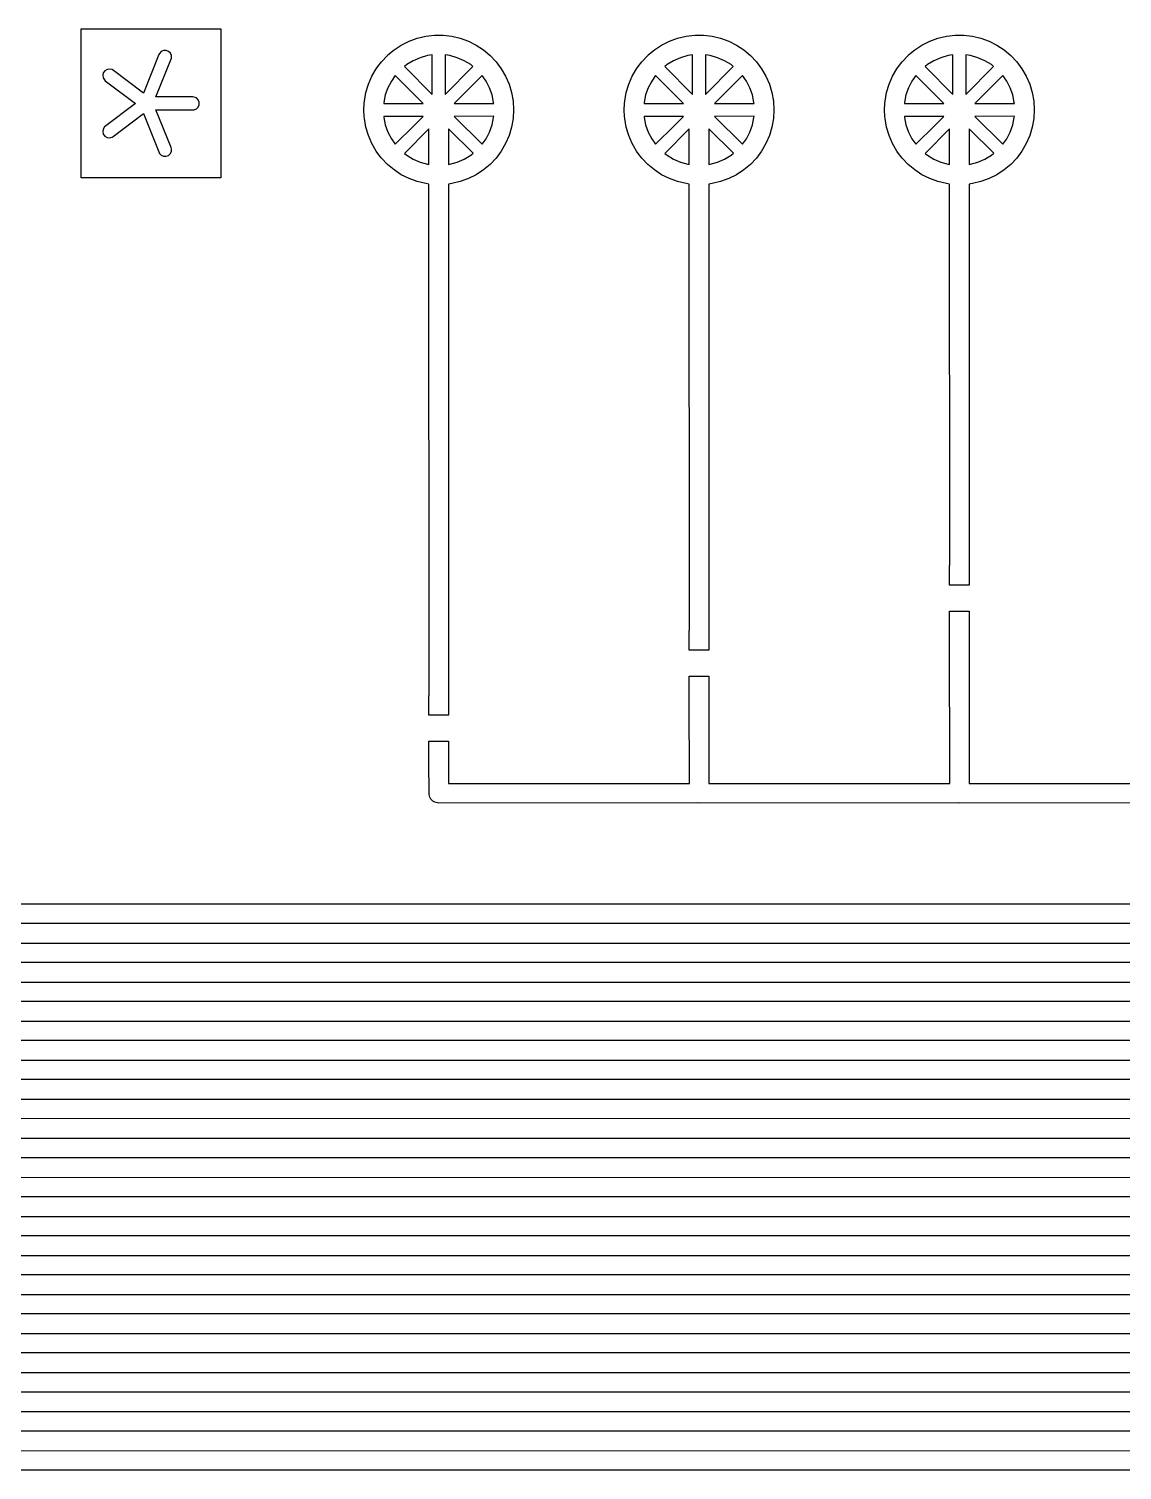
# Model space of a CAD drawing. Extents: x 3.6 to 38.5, y -23.2 to -2.8.
# Drawn here: x 21.03 to 29.43, y -13.85 to -2.78 of the extents above; entities that cross this region are included whole.
import ezdxf

# ---------------------------------------------------------------- set-up
doc = ezdxf.new("R2010")
doc.units = 0
doc.layers.add('BLACK', color=7, linetype='CONTINUOUS')

msp = doc.modelspace()

# ---------------------------------------------------------------- linework, layer by layer
at = {"layer": 'BLACK', "linetype": 'CONTINUOUS'}
for p, q in [((21.426821, -3.922965), (21.426821, -2.777035)), ((21.426821, -2.777035), (22.501977, -2.777035)), ((22.501977, -2.777035), (22.501977, -3.922965)), ((23.8875, -2.902035), (23.947254, -2.872026)), ((23.947254, -2.872026), (24.010088, -2.849156)), ((24.010088, -2.849156), (24.075152, -2.833736)), ((24.075152, -2.833736), (24.141567, -2.825973)), ((24.141567, -2.825973), (24.208433, -2.825973)), ((24.208433, -2.825973), (24.274848, -2.833736)), ((24.274848, -2.833736), (24.339912, -2.849156)), ((24.339912, -2.849156), (24.402746, -2.872026)), ((24.402746, -2.872026), (24.4625, -2.902035)), ((25.8875, -2.902035), (25.947254, -2.872026)), ((25.947254, -2.872026), (26.010088, -2.849156)), ((26.010088, -2.849156), (26.075152, -2.833736)), ((26.075152, -2.833736), (26.141567, -2.825973)), ((26.141567, -2.825973), (26.208433, -2.825973)), ((26.208433, -2.825973), (26.274848, -2.833736)), ((26.274848, -2.833736), (26.339912, -2.849156)), ((26.339912, -2.849156), (26.402746, -2.872026)), ((26.402746, -2.872026), (26.4625, -2.902035)), ((27.8875, -2.902035), (27.947254, -2.872026)), ((27.947254, -2.872026), (28.010088, -2.849156)), ((28.010088, -2.849156), (28.075152, -2.833736)), ((28.075152, -2.833736), (28.141567, -2.825973)), ((28.141567, -2.825973), (28.208433, -2.825973)), ((28.208433, -2.825973), (28.274848, -2.833736)), ((28.274848, -2.833736), (28.339912, -2.849156)), ((28.339912, -2.849156), (28.402746, -2.872026)), ((28.402746, -2.872026), (28.4625, -2.902035)), ((22.025561, -2.974287), (21.907515, -3.271501)), ((22.030076, -2.965587), (22.025561, -2.974287)), ((22.043702, -2.951625), (22.030076, -2.965587)), ((22.061633, -2.94394), (22.043702, -2.951625)), ((22.08114, -2.943702), (22.061633, -2.94394)), ((22.099255, -2.950948), (22.08114, -2.943702)), ((22.113217, -2.964574), (22.099255, -2.950948)), ((22.120902, -2.982504), (22.113217, -2.964574)), ((22.12114, -3.002012), (22.120902, -2.982504)), ((23.734524, -3.030397), (23.780411, -2.98176)), ((23.780411, -2.98176), (23.785182, -2.977757)), ((23.785182, -2.977757), (23.831634, -2.938779)), ((23.831634, -2.938779), (23.8875, -2.902035)), ((24.088329, -2.982917), (24.032344, -2.998603)), ((24.125075, -2.977867), (24.088329, -2.982917)), ((24.125363, -3.280513), (24.125075, -2.977867)), ((24.261671, -2.982917), (24.224122, -2.977757)), ((24.224122, -2.977757), (24.22441, -3.280362)), ((24.317656, -2.998603), (24.261671, -2.982917)), ((24.4625, -2.902035), (24.518366, -2.938779)), ((24.518366, -2.938779), (24.569589, -2.98176)), ((24.569589, -2.98176), (24.615476, -3.030397)), ((25.734524, -3.030397), (25.780411, -2.98176)), ((25.780411, -2.98176), (25.785182, -2.977757)), ((25.785182, -2.977757), (25.831634, -2.938779)), ((25.831634, -2.938779), (25.8875, -2.902035)), ((26.088329, -2.982917), (26.032344, -2.998603)), ((26.125075, -2.977867), (26.088329, -2.982917)), ((26.125363, -3.280513), (26.125075, -2.977867)), ((26.261671, -2.982917), (26.224122, -2.977757)), ((26.224122, -2.977757), (26.22441, -3.280362)), ((26.317656, -2.998603), (26.261671, -2.982917)), ((26.4625, -2.902035), (26.518366, -2.938779)), ((26.518366, -2.938779), (26.569589, -2.98176)), ((26.569589, -2.98176), (26.615476, -3.030397)), ((27.734524, -3.030397), (27.780411, -2.98176)), ((27.780411, -2.98176), (27.785182, -2.977757)), ((27.785182, -2.977757), (27.831634, -2.938779)), ((27.831634, -2.938779), (27.8875, -2.902035)), ((28.088329, -2.982917), (28.032344, -2.998603)), ((28.125075, -2.977867), (28.088329, -2.982917)), ((28.125363, -3.280513), (28.125075, -2.977867)), ((28.261671, -2.982917), (28.224122, -2.977757)), ((28.224122, -2.977757), (28.22441, -3.280362)), ((28.317656, -2.998603), (28.261671, -2.982917)), ((28.4625, -2.902035), (28.518366, -2.938779)), ((28.518366, -2.938779), (28.569589, -2.98176)), ((28.569589, -2.98176), (28.615476, -3.030397)), ((21.610036, -3.098487), (21.59833, -3.114095)), ((21.626823, -3.088547), (21.610036, -3.098487)), ((21.646135, -3.085788), (21.626823, -3.088547)), ((21.665033, -3.09063), (21.646135, -3.085788)), ((21.907515, -3.271501), (21.665033, -3.09063)), ((22.002491, -3.300743), (22.12114, -3.002012)), ((23.661161, -3.14194), (23.694595, -3.084032)), ((23.694595, -3.084032), (23.707441, -3.066777)), ((23.707441, -3.066777), (23.734524, -3.030397)), ((23.929338, -3.051977), (23.911148, -3.066777)), ((23.911148, -3.066777), (24.125363, -3.280513)), ((23.979016, -3.021767), (23.929338, -3.051977)), ((24.032344, -2.998603), (23.979016, -3.021767)), ((24.22441, -3.280362), (24.438116, -3.066178)), ((24.370984, -3.021767), (24.317656, -2.998603)), ((24.420662, -3.051977), (24.370984, -3.021767)), ((24.438116, -3.066178), (24.420662, -3.051977)), ((24.615476, -3.030397), (24.655405, -3.084032)), ((24.655405, -3.084032), (24.688839, -3.14194)), ((25.661161, -3.14194), (25.694595, -3.084032)), ((25.694595, -3.084032), (25.707441, -3.066777)), ((25.707441, -3.066777), (25.734524, -3.030397)), ((25.929338, -3.051977), (25.911148, -3.066777)), ((25.911148, -3.066777), (26.125363, -3.280513)), ((25.979016, -3.021767), (25.929338, -3.051977)), ((26.032344, -2.998603), (25.979016, -3.021767)), ((26.22441, -3.280362), (26.438116, -3.066178)), ((26.370984, -3.021767), (26.317656, -2.998603)), ((26.420662, -3.051977), (26.370984, -3.021767)), ((26.438116, -3.066178), (26.420662, -3.051977)), ((26.615476, -3.030397), (26.655405, -3.084032)), ((26.655405, -3.084032), (26.688839, -3.14194)), ((27.661161, -3.14194), (27.694595, -3.084032)), ((27.694595, -3.084032), (27.707441, -3.066777)), ((27.707441, -3.066777), (27.734524, -3.030397)), ((27.929338, -3.051977), (27.911148, -3.066777)), ((27.911148, -3.066777), (28.125363, -3.280513)), ((27.979016, -3.021767), (27.929338, -3.051977)), ((28.032344, -2.998603), (27.979016, -3.021767)), ((28.22441, -3.280362), (28.438116, -3.066178)), ((28.370984, -3.021767), (28.317656, -2.998603)), ((28.420662, -3.051977), (28.370984, -3.021767)), ((28.438116, -3.066178), (28.420662, -3.051977)), ((28.615476, -3.030397), (28.655405, -3.084032)), ((28.655405, -3.084032), (28.688839, -3.14194)), ((21.59833, -3.114095), (21.593488, -3.132993)), ((21.593488, -3.132993), (21.596247, -3.152305)), ((21.596247, -3.152305), (21.606187, -3.169092)), ((21.606187, -3.169092), (21.613414, -3.175714)), ((21.613414, -3.175714), (21.846573, -3.349631)), ((23.615499, -3.267396), (23.634677, -3.203338)), ((23.634677, -3.203338), (23.661161, -3.14194)), ((23.811023, -3.178661), (23.784274, -3.230284)), ((23.840788, -3.136495), (23.811023, -3.178661)), ((24.055134, -3.350363), (23.840788, -3.136495)), ((24.508659, -3.135711), (24.294487, -3.350363)), ((24.538977, -3.178661), (24.508659, -3.135711)), ((24.565726, -3.230284), (24.538977, -3.178661)), ((24.688839, -3.14194), (24.715323, -3.203338)), ((24.715323, -3.203338), (24.734501, -3.267396)), ((25.615499, -3.267396), (25.634677, -3.203338)), ((25.634677, -3.203338), (25.661161, -3.14194)), ((25.811023, -3.178661), (25.784274, -3.230284)), ((25.840788, -3.136495), (25.811023, -3.178661)), ((26.055134, -3.350363), (25.840788, -3.136495)), ((26.508659, -3.135711), (26.294487, -3.350363)), ((26.538977, -3.178661), (26.508659, -3.135711)), ((26.565726, -3.230284), (26.538977, -3.178661)), ((26.688839, -3.14194), (26.715323, -3.203338)), ((26.715323, -3.203338), (26.734501, -3.267396)), ((27.615499, -3.267396), (27.634677, -3.203338)), ((27.634677, -3.203338), (27.661161, -3.14194)), ((27.811023, -3.178661), (27.784274, -3.230284)), ((27.840788, -3.136495), (27.811023, -3.178661)), ((28.055134, -3.350363), (27.840788, -3.136495)), ((28.508659, -3.135711), (28.294487, -3.350363)), ((28.538977, -3.178661), (28.508659, -3.135711)), ((28.565726, -3.230284), (28.538977, -3.178661)), ((28.688839, -3.14194), (28.715323, -3.203338)), ((28.715323, -3.203338), (28.734501, -3.267396)), ((22.286271, -3.3), (22.002491, -3.300743)), ((22.296026, -3.300961), (22.286271, -3.3)), ((22.31405, -3.308427), (22.296026, -3.300961)), ((22.327844, -3.322221), (22.31405, -3.308427)), ((23.603888, -3.333247), (23.615499, -3.267396)), ((23.764804, -3.285068), (23.752975, -3.341994)), ((23.784274, -3.230284), (23.764804, -3.285068)), ((24.585196, -3.285068), (24.565726, -3.230284)), ((24.597025, -3.341994), (24.585196, -3.285068)), ((24.734501, -3.267396), (24.746112, -3.333247)), ((25.603888, -3.333247), (25.615499, -3.267396)), ((25.764804, -3.285068), (25.752975, -3.341994)), ((25.784274, -3.230284), (25.764804, -3.285068)), ((26.585196, -3.285068), (26.565726, -3.230284)), ((26.597025, -3.341994), (26.585196, -3.285068)), ((26.734501, -3.267396), (26.746112, -3.333247)), ((27.603888, -3.333247), (27.615499, -3.267396)), ((27.764804, -3.285068), (27.752975, -3.341994)), ((27.784274, -3.230284), (27.764804, -3.285068)), ((28.585196, -3.285068), (28.565726, -3.230284)), ((28.597025, -3.341994), (28.585196, -3.285068)), ((28.734501, -3.267396), (28.746112, -3.333247)), ((21.846573, -3.349631), (21.606187, -3.530908)), ((21.673414, -3.604286), (21.906769, -3.428312)), ((21.906769, -3.428312), (22.030076, -3.734413)), ((22.002086, -3.399808), (22.296026, -3.399039)), ((22.118409, -3.688574), (22.002086, -3.399808)), ((22.296026, -3.399039), (22.31405, -3.391573)), ((22.31405, -3.391573), (22.327844, -3.377779)), ((22.33531, -3.340245), (22.327844, -3.322221)), ((22.327844, -3.377779), (22.33531, -3.359755)), ((22.33531, -3.359755), (22.33531, -3.340245)), ((23.6, -3.4), (23.602861, -3.350879)), ((23.602878, -3.44941), (23.6, -3.4)), ((23.602861, -3.350879), (23.603888, -3.333247)), ((23.752975, -3.341994), (23.752368, -3.350879)), ((23.752368, -3.350879), (24.055362, -3.35059)), ((24.055362, -3.35059), (24.055134, -3.350363)), ((24.294487, -3.350363), (24.597577, -3.350074)), ((24.597577, -3.350074), (24.597025, -3.341994)), ((24.746112, -3.333247), (24.75, -3.4)), ((24.75, -3.4), (24.746112, -3.466753)), ((25.6, -3.4), (25.602861, -3.350879)), ((25.602878, -3.44941), (25.6, -3.4)), ((25.602861, -3.350879), (25.603888, -3.333247)), ((25.752975, -3.341994), (25.752368, -3.350879)), ((25.752368, -3.350879), (26.055362, -3.35059)), ((26.055362, -3.35059), (26.055134, -3.350363)), ((26.294487, -3.350363), (26.597577, -3.350074)), ((26.597577, -3.350074), (26.597025, -3.341994)), ((26.746112, -3.333247), (26.75, -3.4)), ((26.75, -3.4), (26.746112, -3.466753)), ((27.6, -3.4), (27.602861, -3.350879)), ((27.602878, -3.44941), (27.6, -3.4)), ((27.602861, -3.350879), (27.603888, -3.333247)), ((27.752975, -3.341994), (27.752368, -3.350879)), ((27.752368, -3.350879), (28.055362, -3.35059)), ((28.055362, -3.35059), (28.055134, -3.350363)), ((28.294487, -3.350363), (28.597577, -3.350074)), ((28.597577, -3.350074), (28.597025, -3.341994)), ((28.746112, -3.333247), (28.75, -3.4)), ((28.75, -3.4), (28.746112, -3.466753)), ((21.606187, -3.530908), (21.596247, -3.547695)), ((23.602908, -3.449926), (23.602878, -3.44941)), ((23.603888, -3.466753), (23.602908, -3.449926)), ((23.615499, -3.532604), (23.603888, -3.466753)), ((23.634677, -3.596662), (23.615499, -3.532604)), ((24.055513, -3.449637), (23.752423, -3.449926)), ((23.752423, -3.449926), (23.752975, -3.458006)), ((23.752975, -3.458006), (23.764804, -3.514932)), ((23.764804, -3.514932), (23.784274, -3.569716)), ((23.841341, -3.664289), (23.985819, -3.519487)), ((23.985819, -3.519487), (24.055513, -3.449637)), ((24.597632, -3.449121), (24.294638, -3.44941)), ((24.294638, -3.44941), (24.509212, -3.663505)), ((24.565726, -3.569716), (24.585196, -3.514932)), ((24.585196, -3.514932), (24.597025, -3.458006)), ((24.597025, -3.458006), (24.597632, -3.449121)), ((24.734501, -3.532604), (24.715323, -3.596662)), ((24.746112, -3.466753), (24.734501, -3.532604)), ((25.602908, -3.449926), (25.602878, -3.44941)), ((25.603888, -3.466753), (25.602908, -3.449926)), ((25.615499, -3.532604), (25.603888, -3.466753)), ((25.634677, -3.596662), (25.615499, -3.532604)), ((26.055513, -3.449637), (25.752423, -3.449926)), ((25.752423, -3.449926), (25.752975, -3.458006)), ((25.752975, -3.458006), (25.764804, -3.514932)), ((25.764804, -3.514932), (25.784274, -3.569716)), ((25.841341, -3.664289), (25.985819, -3.519487)), ((25.985819, -3.519487), (26.055513, -3.449637)), ((26.597632, -3.449121), (26.294638, -3.44941)), ((26.294638, -3.44941), (26.509212, -3.663505)), ((26.565726, -3.569716), (26.585196, -3.514932)), ((26.585196, -3.514932), (26.597025, -3.458006)), ((26.597025, -3.458006), (26.597632, -3.449121)), ((26.734501, -3.532604), (26.715323, -3.596662)), ((26.746112, -3.466753), (26.734501, -3.532604)), ((27.602908, -3.449926), (27.602878, -3.44941)), ((27.603888, -3.466753), (27.602908, -3.449926)), ((27.615499, -3.532604), (27.603888, -3.466753)), ((27.634677, -3.596662), (27.615499, -3.532604)), ((28.055513, -3.449637), (27.752423, -3.449926)), ((27.752423, -3.449926), (27.752975, -3.458006)), ((27.752975, -3.458006), (27.764804, -3.514932)), ((27.764804, -3.514932), (27.784274, -3.569716)), ((27.841341, -3.664289), (27.985819, -3.519487)), ((27.985819, -3.519487), (28.055513, -3.449637)), ((28.597632, -3.449121), (28.294638, -3.44941)), ((28.294638, -3.44941), (28.509212, -3.663505)), ((28.565726, -3.569716), (28.585196, -3.514932)), ((28.585196, -3.514932), (28.597025, -3.458006)), ((28.597025, -3.458006), (28.597632, -3.449121)), ((28.734501, -3.532604), (28.715323, -3.596662)), ((28.746112, -3.466753), (28.734501, -3.532604)), ((21.596247, -3.547695), (21.593488, -3.567007)), ((21.593488, -3.567007), (21.59833, -3.585905)), ((21.59833, -3.585905), (21.610036, -3.601513)), ((21.610036, -3.601513), (21.626823, -3.611453)), ((21.626823, -3.611453), (21.646135, -3.614212)), ((21.646135, -3.614212), (21.665033, -3.60937)), ((21.665033, -3.60937), (21.673414, -3.604286)), ((23.661161, -3.65806), (23.634677, -3.596662)), ((23.784274, -3.569716), (23.811023, -3.621339)), ((23.811023, -3.621339), (23.841341, -3.664289)), ((24.10002, -3.545264), (23.911884, -3.733822)), ((24.100058, -3.818694), (24.10002, -3.545264)), ((24.438852, -3.733223), (24.249379, -3.544174)), ((24.249379, -3.544174), (24.249418, -3.818766)), ((24.509212, -3.663505), (24.538977, -3.621339)), ((24.538977, -3.621339), (24.565726, -3.569716)), ((24.715323, -3.596662), (24.688839, -3.65806)), ((25.661161, -3.65806), (25.634677, -3.596662)), ((25.784274, -3.569716), (25.811023, -3.621339)), ((25.811023, -3.621339), (25.841341, -3.664289)), ((26.100022, -3.545262), (25.911884, -3.733822)), ((26.100065, -3.818695), (26.100022, -3.545262)), ((26.438852, -3.733223), (26.249382, -3.544176)), ((26.249382, -3.544176), (26.249425, -3.818765)), ((26.509212, -3.663505), (26.538977, -3.621339)), ((26.538977, -3.621339), (26.565726, -3.569716)), ((26.715323, -3.596662), (26.688839, -3.65806)), ((27.661161, -3.65806), (27.634677, -3.596662)), ((27.784274, -3.569716), (27.811023, -3.621339)), ((27.811023, -3.621339), (27.841341, -3.664289)), ((28.100026, -3.545259), (27.911884, -3.733822)), ((28.100074, -3.818697), (28.100026, -3.545259)), ((28.438852, -3.733223), (28.249385, -3.54418)), ((28.249385, -3.54418), (28.249434, -3.818764)), ((28.509212, -3.663505), (28.538977, -3.621339)), ((28.538977, -3.621339), (28.565726, -3.569716)), ((28.715323, -3.596662), (28.688839, -3.65806)), ((22.030076, -3.734413), (22.043702, -3.748375)), ((22.043702, -3.748375), (22.061633, -3.75606)), ((22.061633, -3.75606), (22.08114, -3.756298)), ((22.08114, -3.756298), (22.099255, -3.749052)), ((22.099255, -3.749052), (22.113217, -3.735426)), ((22.113217, -3.735426), (22.120902, -3.717496)), ((22.12114, -3.697988), (22.118409, -3.688574)), ((22.120902, -3.717496), (22.12114, -3.697988)), ((23.694595, -3.715968), (23.661161, -3.65806)), ((23.707887, -3.733822), (23.694595, -3.715968)), ((23.734524, -3.769603), (23.707887, -3.733822)), ((23.911884, -3.733822), (23.929338, -3.748023)), ((23.929338, -3.748023), (23.979016, -3.778233)), ((24.370984, -3.778233), (24.420662, -3.748023)), ((24.420662, -3.748023), (24.438852, -3.733223)), ((24.655405, -3.715968), (24.615476, -3.769603)), ((24.688839, -3.65806), (24.655405, -3.715968)), ((25.694595, -3.715968), (25.661161, -3.65806)), ((25.707887, -3.733822), (25.694595, -3.715968)), ((25.734524, -3.769603), (25.707887, -3.733822)), ((25.911884, -3.733822), (25.929338, -3.748023)), ((25.929338, -3.748023), (25.979016, -3.778233)), ((26.370984, -3.778233), (26.420662, -3.748023)), ((26.420662, -3.748023), (26.438852, -3.733223)), ((26.655405, -3.715968), (26.615476, -3.769603)), ((26.688839, -3.65806), (26.655405, -3.715968)), ((27.694595, -3.715968), (27.661161, -3.65806)), ((27.707887, -3.733822), (27.694595, -3.715968)), ((27.734524, -3.769603), (27.707887, -3.733822)), ((27.911884, -3.733822), (27.929338, -3.748023)), ((27.929338, -3.748023), (27.979016, -3.778233)), ((28.370984, -3.778233), (28.420662, -3.748023)), ((28.420662, -3.748023), (28.438852, -3.733223)), ((28.655405, -3.715968), (28.615476, -3.769603)), ((28.688839, -3.65806), (28.655405, -3.715968)), ((23.780411, -3.81824), (23.734524, -3.769603)), ((23.831634, -3.861221), (23.780411, -3.81824)), ((23.8875, -3.897965), (23.831634, -3.861221)), ((23.979016, -3.778233), (24.032344, -3.801397)), ((24.032344, -3.801397), (24.088329, -3.817083)), ((24.088329, -3.817083), (24.100058, -3.818694)), ((24.249418, -3.818766), (24.261671, -3.817083)), ((24.261671, -3.817083), (24.317656, -3.801397)), ((24.317656, -3.801397), (24.370984, -3.778233)), ((24.518366, -3.861221), (24.4625, -3.897965)), ((24.569589, -3.81824), (24.518366, -3.861221)), ((24.615476, -3.769603), (24.569589, -3.81824)), ((25.780411, -3.81824), (25.734524, -3.769603)), ((25.831634, -3.861221), (25.780411, -3.81824)), ((25.8875, -3.897965), (25.831634, -3.861221)), ((25.979016, -3.778233), (26.032344, -3.801397)), ((26.032344, -3.801397), (26.088329, -3.817083)), ((26.088329, -3.817083), (26.100065, -3.818695)), ((26.249425, -3.818765), (26.261671, -3.817083)), ((26.261671, -3.817083), (26.317656, -3.801397)), ((26.317656, -3.801397), (26.370984, -3.778233)), ((26.518366, -3.861221), (26.4625, -3.897965)), ((26.569589, -3.81824), (26.518366, -3.861221)), ((26.615476, -3.769603), (26.569589, -3.81824)), ((27.780411, -3.81824), (27.734524, -3.769603)), ((27.831634, -3.861221), (27.780411, -3.81824)), ((27.8875, -3.897965), (27.831634, -3.861221)), ((27.979016, -3.778233), (28.032344, -3.801397)), ((28.032344, -3.801397), (28.088329, -3.817083)), ((28.088329, -3.817083), (28.100074, -3.818697)), ((28.249434, -3.818764), (28.261671, -3.817083)), ((28.261671, -3.817083), (28.317656, -3.801397)), ((28.317656, -3.801397), (28.370984, -3.778233)), ((28.518366, -3.861221), (28.4625, -3.897965)), ((28.569589, -3.81824), (28.518366, -3.861221)), ((28.615476, -3.769603), (28.569589, -3.81824)), ((22.501977, -3.922965), (21.426821, -3.922965)), ((23.947254, -3.927974), (23.8875, -3.897965)), ((24.010088, -3.950844), (23.947254, -3.927974)), ((24.075152, -3.966264), (24.010088, -3.950844)), ((24.100079, -3.969177), (24.075152, -3.966264)), ((24.10063, -7.9), (24.100079, -3.969177)), ((24.274848, -3.966264), (24.249439, -3.969233)), ((24.249439, -3.969233), (24.249989, -7.9)), ((24.339912, -3.950844), (24.274848, -3.966264)), ((24.402746, -3.927974), (24.339912, -3.950844)), ((24.4625, -3.897965), (24.402746, -3.927974)), ((25.947254, -3.927974), (25.8875, -3.897965)), ((26.010088, -3.950844), (25.947254, -3.927974)), ((26.075152, -3.966264), (26.010088, -3.950844)), ((26.100089, -3.969178), (26.075152, -3.966264)), ((26.100629, -7.4), (26.100089, -3.969178)), ((26.274848, -3.966264), (26.249449, -3.969232)), ((26.249449, -3.969232), (26.249988, -7.4)), ((26.339912, -3.950844), (26.274848, -3.966264)), ((26.402746, -3.927974), (26.339912, -3.950844)), ((26.4625, -3.897965), (26.402746, -3.927974)), ((27.947254, -3.927974), (27.8875, -3.897965)), ((28.010088, -3.950844), (27.947254, -3.927974)), ((28.075152, -3.966264), (28.010088, -3.950844)), ((28.100101, -3.96918), (28.075152, -3.966264)), ((28.100627, -6.9), (28.100101, -3.96918)), ((28.274848, -3.966264), (28.249461, -3.969231)), ((28.249461, -3.969231), (28.249987, -6.9)), ((28.339912, -3.950844), (28.274848, -3.966264)), ((28.402746, -3.927974), (28.339912, -3.950844)), ((28.4625, -3.897965), (28.402746, -3.927974)), ((28.1, -7.05), (28.1, -6.9)), ((28.1, -6.9), (28.100627, -6.9)), ((28.249987, -6.9), (28.25, -6.9)), ((28.25, -6.9), (28.25, -7.05)), ((28.25, -7.05), (28.1, -7.05)), ((28.1, -7.4), (28.1, -7.25)), ((28.1, -7.25), (28.25, -7.25)), ((28.25, -7.25), (28.25, -7.4)), ((26.1, -7.55), (26.1, -7.4)), ((26.1, -7.4), (26.100629, -7.4)), ((26.249988, -7.4), (26.25, -7.4)), ((26.25, -7.4), (26.25, -7.55)), ((28.100036, -7.4), (28.1, -7.4)), ((28.100601, -8.575023), (28.100036, -7.4)), ((28.25, -7.4), (28.249399, -7.4)), ((28.249399, -7.4), (28.249964, -8.575614)), ((26.25, -7.55), (26.1, -7.55)), ((26.1, -7.9), (26.1, -7.75)), ((26.1, -7.75), (26.25, -7.75)), ((26.25, -7.75), (26.25, -7.9)), ((24.1, -8.05), (24.1, -7.9)), ((24.1, -7.9), (24.10063, -7.9)), ((24.249989, -7.9), (24.25, -7.9)), ((24.25, -7.9), (24.25, -8.05)), ((26.100058, -7.9), (26.1, -7.9)), ((26.100576, -8.575023), (26.100058, -7.9)), ((26.25, -7.9), (26.249423, -7.9)), ((26.249423, -7.9), (26.249942, -8.575614)), ((24.25, -8.05), (24.1, -8.05)), ((24.1, -8.4), (24.1, -8.25)), ((24.1, -8.25), (24.25, -8.25)), ((24.25, -8.25), (24.25, -8.4)), ((24.100144, -8.4), (24.1, -8.4)), ((24.100642, -8.659789), (24.100144, -8.4)), ((24.25, -8.4), (24.249521, -8.4)), ((24.249521, -8.4), (24.249857, -8.575614)), ((24.249857, -8.575614), (26.100576, -8.575023)), ((26.249942, -8.575614), (28.100601, -8.575023)), ((28.249964, -8.575614), (30.100612, -8.575023)), ((24.105709, -8.678701), (24.100642, -8.659789)), ((24.115498, -8.695657), (24.105709, -8.678701)), ((24.129343, -8.709502), (24.115498, -8.695657)), ((24.146299, -8.719291), (24.129343, -8.709502)), ((24.165211, -8.724358), (24.146299, -8.719291)), ((24.175, -8.725), (24.165211, -8.724358)), ((26.165305, -8.724364), (24.175, -8.725)), ((26.175, -8.725), (26.165305, -8.724364)), ((28.165305, -8.724364), (26.175, -8.725)), ((28.175, -8.725), (28.165305, -8.724364)), ((30.165305, -8.724364), (28.175, -8.725)), ((3.754463, -9.500641), (36.1, -9.5)), ((36.095536, -9.649358), (3.75, -9.65)), ((3.754463, -9.800641), (36.1, -9.8)), ((36.095536, -9.949358), (3.75, -9.95)), ((3.754463, -10.100641), (36.1, -10.1)), ((36.095536, -10.249358), (3.75, -10.25)), ((3.754463, -10.400641), (36.1, -10.4)), ((36.095536, -10.549358), (3.75, -10.55)), ((3.754463, -10.700641), (36.1, -10.7)), ((36.095536, -10.849358), (3.75, -10.85)), ((3.754463, -11.000641), (36.1, -11)), ((36.095536, -11.149358), (3.75, -11.15)), ((3.754463, -11.300641), (36.1, -11.3)), ((36.095536, -11.449358), (3.75, -11.45)), ((3.754463, -11.600641), (36.1, -11.6)), ((36.095536, -11.749358), (3.75, -11.75)), ((3.754463, -11.900641), (36.1, -11.9)), ((36.095536, -12.049358), (3.75, -12.05)), ((3.754463, -12.200641), (36.1, -12.2)), ((36.095536, -12.349358), (3.75, -12.35)), ((3.754463, -12.500641), (36.1, -12.5)), ((36.095536, -12.649358), (3.75, -12.65)), ((3.754463, -12.800641), (36.1, -12.8)), ((36.095536, -12.949358), (3.75, -12.95)), ((3.754463, -13.100641), (36.1, -13.1)), ((36.095536, -13.249358), (3.75, -13.25)), ((3.754463, -13.400641), (36.1, -13.4)), ((36.095536, -13.549358), (3.75, -13.55)), ((3.754463, -13.700641), (36.1, -13.7)), ((36.095536, -13.849358), (3.75, -13.85))]:
    msp.add_line(p, q, dxfattribs=at)

doc.saveas('drawing.dxf')
